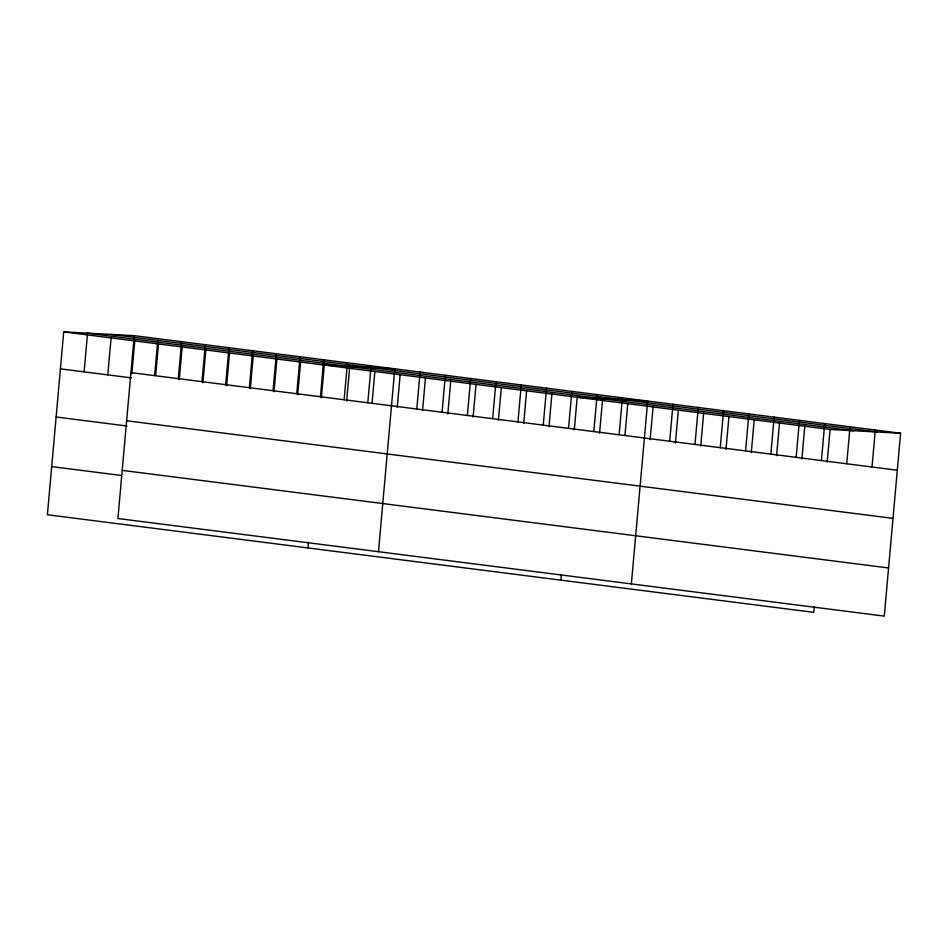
<?xml version="1.0" encoding="UTF-8"?>
<svg xmlns="http://www.w3.org/2000/svg" width="948" height="948" viewBox="0 0 948 948"><rect width="100%" height="100%" fill="white"/><g stroke="black" fill="none" stroke-linecap="round" stroke-linejoin="round"><path stroke-width="1.42" d="M134.225 335.651L117.907 518.52L884.283 616.117L900.6 433.248L134.225 335.651L63.717 331.883L47.4 514.752L813.775 612.349L814.273 606.684M84.111 371.865L87.406 334.893M107.799 374.887L111.094 337.915M131.867 373.631L134.782 340.925M154.619 375.633L157.913 338.661M155.685 375.23L158.47 343.946M178.307 378.655L181.601 341.683M179.243 379.662L182.158 346.968M201.995 381.665L205.289 344.693M202.931 382.684L205.846 349.978M225.683 384.687L228.978 347.715M226.619 385.706L229.535 353M249.371 387.696L252.666 350.736M250.308 388.716L253.223 356.01M273.06 390.718L276.354 353.746M273.996 391.737L276.911 359.031M296.748 393.728L300.042 356.768M297.684 394.747L300.599 362.053M320.436 396.75L323.73 359.778M307.97 547.932L308.467 542.268M321.372 397.769L324.287 365.063L394.795 368.831L378.477 551.7M344.124 399.772L347.418 362.8M346.66 400.992L349.575 368.286M367.812 402.781L371.106 365.821M372.078 402.793L374.863 371.509M397.236 407.427L400.163 374.733M416.788 409.026L420.083 372.054M422.535 410.65L425.451 377.944M442.076 412.238L445.37 375.278M447.823 413.873L450.738 381.167M467.364 415.461L470.67 378.501M473.111 417.096L476.026 384.39M492.652 418.684L495.958 381.712M498.399 420.32L501.314 387.614M517.952 421.907L521.246 384.935M523.687 423.531L526.614 390.837M543.24 425.131L546.534 388.159M548.987 426.754L551.902 394.048M568.527 428.342L571.822 391.382M560.872 580.14L561.37 574.476M574.275 429.977L577.19 397.271L647.697 401.04L631.38 583.909M593.815 431.565L597.121 394.605M599.563 433.2L602.478 400.494M619.103 434.788L622.409 397.816M624.981 435.002L627.766 403.718M650.138 439.635L653.065 406.941M669.691 441.235L672.985 404.263M675.438 442.858L678.353 410.152M694.979 444.458L698.273 407.486M700.726 446.081L703.641 413.375M720.267 447.669L723.573 410.709M726.014 449.305L728.929 416.599M745.555 450.893L748.861 413.921M751.302 452.528L754.217 419.822M770.854 454.116L774.149 417.144M776.59 455.739L779.517 423.045M796.142 457.339L799.437 420.367M801.89 458.962L804.805 426.256M821.43 460.562L824.724 423.59M827.177 462.186L830.093 429.48L63.717 331.883M846.718 463.773L850.024 426.813M872.006 466.997L875.312 430.025M830.093 429.48L900.6 433.248M110.963 334.407L877.338 432.004M86.991 333.127L853.366 430.724M130.931 372.611L897.306 470.22M60.423 368.843L131.488 377.897M126.629 420.758L893.004 518.366M56.122 416.99L127.186 426.043M122.209 470.374L888.572 567.971M51.702 466.606L121.368 475.469"/></g></svg>
